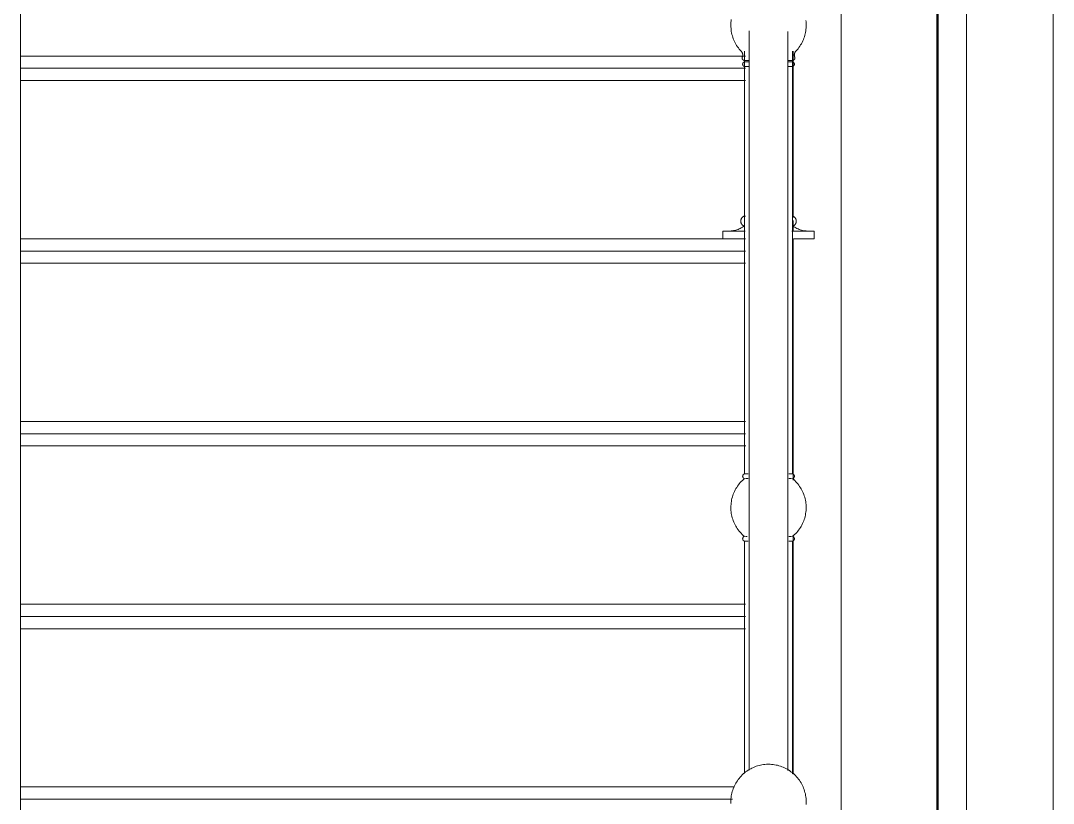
# Model space of a CAD drawing. Header units: inches. Extents: x 22 to 382261, y 22 to 371281.
# Drawn here: x 208153 to 209224, y 142133 to 142945 of the extents above; entities that cross this region are included whole.
import ezdxf

# ---------------------------------------------------------------- set-up
doc = ezdxf.new("R2010")
doc.units = ezdxf.units.IN
doc.header["$MEASUREMENT"] = 0
for name, color, linetype, lineweight in [('A-FLOR-HRAL', 11, 'Continuous', 9), ('A-WALL', 113, 'Continuous', 9), ('I-WALL', 2, 'Continuous', 9), ('Q-CASE', 31, 'Continuous', 9), ('S-STRS', 31, 'Continuous', 9)]:
    doc.layers.add(name, color=color, linetype=linetype, lineweight=lineweight)

# ---------------------------------------------------------------- blocks, each defined once
blk = doc.blocks.new('Walls 1 - Walls 1-356110-Right Side Elevation')
at = {"layer": 'A-WALL'}
blk.add_line((-11518.8, 700), (-11518.8, 3204.7), dxfattribs=at)
blk = doc.blocks.new('Railing - 950mm High Post-464051-Right Side Elevation')
at = {"layer": 'A-FLOR-HRAL'}
for p, q in [((-11619.2, 3204.7), (-11619.2, 3024.5)), ((-11569.2, 3024.5), (-11569.2, 3204.7)), ((-11619.2, 3024.5), (-11614.9, 3024.5)), ((-11573.5, 3024.5), (-11569.2, 3024.5)), ((-11618, 3019.7), (-11614.9, 3019.7)), ((-11573.5, 3019.7), (-11570.4, 3019.7)), ((-11618, 2959.7), (-11614.9, 2959.7)), ((-11573.5, 2959.7), (-11570.4, 2959.7)), ((-11619.2, 2954.9), (-11619.2, 2713.9)), ((-11619.2, 2954.9), (-11615, 2954.9)), ((-11573.4, 2954.9), (-11569.2, 2954.9)), ((-11569.2, 2713.7), (-11569.2, 2954.9)), ((-11619.2, 2657.5), (-11619.2, 2486.6)), ((-11569.2, 2486.6), (-11569.2, 2657.5)), ((-11619.2, 2486.6), (-11618, 2486.6)), ((-11641.7, 2471), (-11641.7, 2463.2)), ((-11641.7, 2471), (-11618.5, 2471)), ((-11569.9, 2471), (-11546.7, 2471)), ((-11546.7, 2463.2), (-11546.7, 2471)), ((-11568.2, 2463.2), (-11546.7, 2463.2))]:
    blk.add_line(p, q, dxfattribs=at)
at = {"layer": 'A-FLOR-HRAL', "flags": 128}
for points in [[(-11619.2, 3019.7), (-11619.3, 3019.7), (-11619.4, 3019.8), (-11619.5, 3019.8), (-11619.6, 3019.8), (-11619.7, 3019.9), (-11619.8, 3019.9), (-11619.9, 3020), (-11620, 3020), (-11620, 3020.1), (-11620.1, 3020.1), (-11620.2, 3020.2), (-11620.3, 3020.3), (-11620.3, 3020.4), (-11620.4, 3020.4), (-11620.5, 3020.5), (-11620.5, 3020.6), (-11620.6, 3020.7), (-11620.7, 3020.7), (-11620.7, 3020.8), (-11620.8, 3020.9), (-11620.8, 3021), (-11620.8, 3021.1), (-11620.9, 3021.2), (-11620.9, 3021.3), (-11621, 3021.4), (-11621, 3021.5), (-11621, 3021.6), (-11621, 3021.7), (-11621, 3021.8), (-11621, 3021.9), (-11621.1, 3022), (-11621.1, 3022.1), (-11621.1, 3022.2), (-11621.1, 3022.3), (-11621, 3022.4), (-11621, 3022.5), (-11621, 3022.6), (-11621, 3022.7), (-11621, 3022.8), (-11620.9, 3022.9), (-11620.9, 3022.9), (-11620.9, 3023), (-11620.8, 3023.1), (-11620.8, 3023.2), (-11620.7, 3023.3), (-11620.7, 3023.4), (-11620.6, 3023.5), (-11620.6, 3023.6), (-11620.5, 3023.6), (-11620.5, 3023.7), (-11620.4, 3023.8), (-11620.3, 3023.9), (-11620.3, 3023.9), (-11620.2, 3024), (-11620.1, 3024.1), (-11620, 3024.1), (-11619.9, 3024.2), (-11619.9, 3024.2), (-11619.8, 3024.3), (-11619.7, 3024.3), (-11619.6, 3024.4), (-11619.5, 3024.4), (-11619.4, 3024.4), (-11619.3, 3024.5), (-11619.2, 3024.5)], [(-11569.2, 3024.5), (-11569.1, 3024.5), (-11569, 3024.4), (-11568.9, 3024.4), (-11568.8, 3024.4), (-11568.7, 3024.3), (-11568.6, 3024.3), (-11568.5, 3024.2), (-11568.4, 3024.2), (-11568.4, 3024.1), (-11568.3, 3024), (-11568.2, 3024), (-11568.1, 3023.9), (-11568.1, 3023.8), (-11568, 3023.8), (-11567.9, 3023.7), (-11567.9, 3023.6), (-11567.8, 3023.5), (-11567.7, 3023.5), (-11567.7, 3023.4), (-11567.6, 3023.3), (-11567.6, 3023.2), (-11567.6, 3023.1), (-11567.5, 3023), (-11567.5, 3022.9), (-11567.5, 3022.8), (-11567.4, 3022.7), (-11567.4, 3022.6), (-11567.4, 3022.5), (-11567.4, 3022.4), (-11567.4, 3022.3), (-11567.3, 3022.2), (-11567.3, 3022.1), (-11567.3, 3022), (-11567.4, 3021.9), (-11567.4, 3021.8), (-11567.4, 3021.7), (-11567.4, 3021.6), (-11567.4, 3021.5), (-11567.4, 3021.4), (-11567.5, 3021.3), (-11567.5, 3021.2), (-11567.5, 3021.2), (-11567.6, 3021.1), (-11567.6, 3021), (-11567.7, 3020.9), (-11567.7, 3020.8), (-11567.8, 3020.7), (-11567.8, 3020.6), (-11567.9, 3020.5), (-11567.9, 3020.5), (-11568, 3020.4), (-11568.1, 3020.3), (-11568.2, 3020.3), (-11568.2, 3020.2), (-11568.3, 3020.1), (-11568.4, 3020.1), (-11568.5, 3020), (-11568.6, 3020), (-11568.6, 3019.9), (-11568.7, 3019.9), (-11568.8, 3019.8), (-11568.9, 3019.8), (-11569, 3019.7), (-11569.1, 3019.7), (-11569.2, 3019.7)], [(-11619.2, 2959.7), (-11620.4, 2960.8), (-11621.6, 2961.8), (-11622.7, 2963), (-11623.7, 2964.1), (-11624.7, 2965.3), (-11625.7, 2966.5), (-11626.6, 2967.8), (-11627.4, 2969.1), (-11628.2, 2970.5), (-11628.9, 2971.8), (-11629.6, 2973.3), (-11630.3, 2974.7), (-11630.8, 2976.1), (-11631.3, 2977.6), (-11631.8, 2979.1), (-11632.2, 2980.6), (-11632.5, 2982.1), (-11632.8, 2983.7), (-11633, 2985.2), (-11633.2, 2986.8), (-11633.3, 2988.3), (-11633.3, 2989.9), (-11633.2, 2991.5), (-11633.1, 2993), (-11633, 2994.6), (-11632.7, 2996.1), (-11632.5, 2997.6), (-11632.1, 2999.2), (-11631.7, 3000.7), (-11631.2, 3002.2), (-11630.7, 3003.6), (-11630.1, 3005.1), (-11629.5, 3006.5), (-11628.8, 3007.9), (-11628, 3009.3), (-11627.2, 3010.6), (-11626.4, 3011.9), (-11625.4, 3013.2), (-11624.5, 3014.4), (-11623.5, 3015.6), (-11622.4, 3016.7), (-11621.3, 3017.8), (-11620.2, 3018.9), (-11619.2, 3019.7)], [(-11569.2, 3019.7), (-11568, 3018.7), (-11566.8, 3017.6), (-11565.8, 3016.5), (-11564.7, 3015.3), (-11563.7, 3014.1), (-11562.8, 3012.9), (-11561.9, 3011.6), (-11561, 3010.3), (-11560.2, 3009), (-11559.5, 3007.6), (-11558.8, 3006.2), (-11558.1, 3004.8), (-11557.6, 3003.3), (-11557.1, 3001.8), (-11556.6, 3000.3), (-11556.2, 2998.8), (-11555.9, 2997.3), (-11555.6, 2995.8), (-11555.4, 2994.2), (-11555.2, 2992.7), (-11555.2, 2991.1), (-11555.1, 2989.5), (-11555.2, 2988), (-11555.3, 2986.4), (-11555.4, 2984.9), (-11555.7, 2983.3), (-11555.9, 2981.8), (-11556.3, 2980.3), (-11556.7, 2978.8), (-11557.2, 2977.3), (-11557.7, 2975.8), (-11558.3, 2974.4), (-11558.9, 2972.9), (-11559.6, 2971.5), (-11560.4, 2970.2), (-11561.2, 2968.8), (-11562, 2967.5), (-11563, 2966.3), (-11563.9, 2965), (-11564.9, 2963.9), (-11566, 2962.7), (-11567.1, 2961.6), (-11568.2, 2960.5), (-11569.2, 2959.7)], [(-11619.2, 2954.9), (-11619.3, 2955), (-11619.4, 2955), (-11619.5, 2955), (-11619.6, 2955.1), (-11619.7, 2955.1), (-11619.8, 2955.2), (-11619.9, 2955.2), (-11620, 2955.3), (-11620, 2955.3), (-11620.1, 2955.4), (-11620.2, 2955.5), (-11620.3, 2955.5), (-11620.3, 2955.6), (-11620.4, 2955.7), (-11620.5, 2955.7), (-11620.5, 2955.8), (-11620.6, 2955.9), (-11620.7, 2956), (-11620.7, 2956.1), (-11620.8, 2956.2), (-11620.8, 2956.3), (-11620.8, 2956.3), (-11620.9, 2956.4), (-11620.9, 2956.5), (-11621, 2956.6), (-11621, 2956.7), (-11621, 2956.8), (-11621, 2956.9), (-11621, 2957), (-11621, 2957.1), (-11621.1, 2957.2), (-11621.1, 2957.3), (-11621.1, 2957.4), (-11621.1, 2957.5), (-11621, 2957.6), (-11621, 2957.7), (-11621, 2957.8), (-11621, 2957.9), (-11621, 2958), (-11620.9, 2958.1), (-11620.9, 2958.2), (-11620.9, 2958.3), (-11620.8, 2958.4), (-11620.8, 2958.5), (-11620.7, 2958.6), (-11620.7, 2958.6), (-11620.6, 2958.7), (-11620.6, 2958.8), (-11620.5, 2958.9), (-11620.5, 2959), (-11620.4, 2959), (-11620.3, 2959.1), (-11620.3, 2959.2), (-11620.2, 2959.3), (-11620.1, 2959.3), (-11620, 2959.4), (-11619.9, 2959.4), (-11619.9, 2959.5), (-11619.8, 2959.5), (-11619.7, 2959.6), (-11619.6, 2959.6), (-11619.5, 2959.7), (-11619.4, 2959.7), (-11619.3, 2959.7), (-11619.2, 2959.7)], [(-11569.2, 2959.7), (-11569.1, 2959.7), (-11569, 2959.7), (-11568.9, 2959.6), (-11568.8, 2959.6), (-11568.7, 2959.6), (-11568.6, 2959.5), (-11568.5, 2959.5), (-11568.4, 2959.4), (-11568.4, 2959.4), (-11568.3, 2959.3), (-11568.2, 2959.2), (-11568.1, 2959.2), (-11568.1, 2959.1), (-11568, 2959), (-11567.9, 2958.9), (-11567.9, 2958.9), (-11567.8, 2958.8), (-11567.7, 2958.7), (-11567.7, 2958.6), (-11567.6, 2958.5), (-11567.6, 2958.4), (-11567.6, 2958.3), (-11567.5, 2958.3), (-11567.5, 2958.2), (-11567.5, 2958.1), (-11567.4, 2958), (-11567.4, 2957.9), (-11567.4, 2957.8), (-11567.4, 2957.7), (-11567.4, 2957.6), (-11567.3, 2957.5), (-11567.3, 2957.4), (-11567.3, 2957.3), (-11567.4, 2957.2), (-11567.4, 2957.1), (-11567.4, 2957), (-11567.4, 2956.9), (-11567.4, 2956.8), (-11567.4, 2956.7), (-11567.5, 2956.6), (-11567.5, 2956.5), (-11567.5, 2956.4), (-11567.6, 2956.3), (-11567.6, 2956.2), (-11567.7, 2956.1), (-11567.7, 2956), (-11567.8, 2956), (-11567.8, 2955.9), (-11567.9, 2955.8), (-11567.9, 2955.7), (-11568, 2955.6), (-11568.1, 2955.6), (-11568.2, 2955.5), (-11568.2, 2955.4), (-11568.3, 2955.4), (-11568.4, 2955.3), (-11568.5, 2955.3), (-11568.6, 2955.2), (-11568.6, 2955.2), (-11568.7, 2955.1), (-11568.8, 2955.1), (-11568.9, 2955), (-11569, 2955), (-11569.1, 2955), (-11569.2, 2954.9)], [(-11619.3, 2476.3), (-11619.5, 2476.3), (-11619.7, 2476.4), (-11619.9, 2476.5), (-11620.1, 2476.6), (-11620.3, 2476.7), (-11620.5, 2476.8), (-11620.7, 2476.9), (-11620.9, 2477.1), (-11621, 2477.2), (-11621.2, 2477.3), (-11621.4, 2477.5), (-11621.5, 2477.6), (-11621.7, 2477.8), (-11621.8, 2478), (-11621.9, 2478.1), (-11622.1, 2478.3), (-11622.2, 2478.5), (-11622.3, 2478.7), (-11622.4, 2478.9), (-11622.5, 2479.1), (-11622.6, 2479.3), (-11622.7, 2479.5), (-11622.7, 2479.7), (-11622.8, 2479.9), (-11622.9, 2480.1), (-11622.9, 2480.3), (-11622.9, 2480.5), (-11623, 2480.7), (-11623, 2480.9), (-11623, 2481.2), (-11623, 2481.4), (-11623, 2481.6), (-11623, 2481.8), (-11623, 2482), (-11623, 2482.2), (-11622.9, 2482.5), (-11622.9, 2482.7), (-11622.8, 2482.9), (-11622.7, 2483.1), (-11622.7, 2483.3), (-11622.6, 2483.5), (-11622.5, 2483.7), (-11622.4, 2483.9), (-11622.3, 2484.1), (-11622.2, 2484.3), (-11622.1, 2484.4), (-11622, 2484.6), (-11621.8, 2484.8), (-11621.7, 2485), (-11621.5, 2485.1), (-11621.4, 2485.3), (-11621.2, 2485.4), (-11621.1, 2485.6), (-11620.9, 2485.7), (-11620.7, 2485.8), (-11620.5, 2486), (-11620.4, 2486.1), (-11620.2, 2486.2), (-11620, 2486.3), (-11619.8, 2486.4), (-11619.6, 2486.5), (-11619.4, 2486.5), (-11619.2, 2486.6)], [(-11569.2, 2486.6), (-11569, 2486.5), (-11568.8, 2486.4), (-11568.6, 2486.3), (-11568.4, 2486.2), (-11568.2, 2486.1), (-11568, 2486), (-11567.8, 2485.9), (-11567.6, 2485.8), (-11567.4, 2485.7), (-11567.3, 2485.5), (-11567.1, 2485.4), (-11567, 2485.2), (-11566.8, 2485.1), (-11566.7, 2484.9), (-11566.5, 2484.7), (-11566.4, 2484.6), (-11566.3, 2484.4), (-11566.2, 2484.2), (-11566.1, 2484), (-11566, 2483.8), (-11565.9, 2483.6), (-11565.8, 2483.4), (-11565.7, 2483.2), (-11565.6, 2483), (-11565.6, 2482.8), (-11565.5, 2482.6), (-11565.5, 2482.4), (-11565.4, 2482.2), (-11565.4, 2481.9), (-11565.4, 2481.7), (-11565.4, 2481.5), (-11565.4, 2481.3), (-11565.4, 2481.1), (-11565.4, 2480.9), (-11565.4, 2480.6), (-11565.5, 2480.4), (-11565.5, 2480.2), (-11565.6, 2480), (-11565.6, 2479.8), (-11565.7, 2479.6), (-11565.8, 2479.4), (-11565.9, 2479.2), (-11565.9, 2479), (-11566, 2478.8), (-11566.2, 2478.6), (-11566.3, 2478.4), (-11566.4, 2478.3), (-11566.5, 2478.1), (-11566.7, 2477.9), (-11566.8, 2477.7), (-11567, 2477.6), (-11567.1, 2477.4), (-11567.3, 2477.3), (-11567.4, 2477.2), (-11567.6, 2477), (-11567.8, 2476.9), (-11568, 2476.8), (-11568.2, 2476.7), (-11568.3, 2476.6), (-11568.5, 2476.5), (-11568.7, 2476.4), (-11568.9, 2476.3), (-11569.1, 2476.3)], [(-11636.7, 2471), (-11635.5, 2471), (-11634.2, 2471.1), (-11633, 2471.2), (-11631.8, 2471.4), (-11630.5, 2471.6), (-11629.3, 2471.8), (-11628.1, 2472.2), (-11626.9, 2472.5), (-11625.8, 2472.9), (-11624.6, 2473.4), (-11623.5, 2473.9), (-11622.4, 2474.5), (-11621.3, 2475.1), (-11620.2, 2475.7), (-11619.3, 2476.3)], [(-11569.1, 2476.3), (-11568, 2475.6), (-11567, 2475), (-11565.9, 2474.4), (-11564.7, 2473.8), (-11563.6, 2473.3), (-11562.4, 2472.9), (-11561.3, 2472.5), (-11560.1, 2472.1), (-11558.9, 2471.8), (-11557.7, 2471.5), (-11556.4, 2471.3), (-11555.2, 2471.2), (-11554, 2471), (-11552.7, 2471), (-11551.7, 2471)]]:
    blk.add_lwpolyline(points, dxfattribs=at)
blk = doc.blocks.new('Railing - 950mm High Post-464049-Right Side Elevation')
at = {"layer": 'A-FLOR-HRAL'}
for p, q in [((-11619.2, 2648), (-11619.2, 2646.6)), ((-11619.2, 2648), (-11614.5, 2648)), ((-11619.2, 2646.6), (-11614.5, 2646.6)), ((-11573.9, 2648), (-11569.2, 2648)), ((-11573.9, 2646.6), (-11569.2, 2646.6)), ((-11569.2, 2646.6), (-11569.2, 2648)), ((-11619.2, 2641.8), (-11619.2, 2219.2)), ((-11619.2, 2641.8), (-11614.5, 2641.8)), ((-11573.9, 2641.8), (-11569.2, 2641.8)), ((-11569.2, 2219.2), (-11569.2, 2641.8)), ((-11619.2, 2219.2), (-11615.2, 2219.2)), ((-11573.2, 2219.2), (-11569.2, 2219.2)), ((-11618, 2214.4), (-11615.2, 2214.4)), ((-11573.2, 2214.4), (-11570.4, 2214.4)), ((-11618, 2154.5), (-11616.3, 2154.5)), ((-11573.2, 2154.5), (-11570.4, 2154.5)), ((-11619.2, 2149.7), (-11619.2, 1908.6)), ((-11619.2, 2149.7), (-11615.2, 2149.7)), ((-11573.2, 2149.7), (-11569.2, 2149.7)), ((-11569.2, 1908.4), (-11569.2, 2149.7))]:
    blk.add_line(p, q, dxfattribs=at)
at = {"layer": 'A-FLOR-HRAL', "flags": 128}
for points in [[(-11622.5, 2657.5), (-11623.5, 2658.6), (-11624.5, 2659.8), (-11625.5, 2661.1), (-11626.4, 2662.3), (-11627.3, 2663.6), (-11628.1, 2665), (-11628.8, 2666.3), (-11629.5, 2667.7), (-11630.1, 2669.2), (-11630.7, 2670.6), (-11631.3, 2672.1), (-11631.7, 2673.6), (-11632.1, 2675.1), (-11632.5, 2676.6), (-11632.8, 2678.1), (-11633, 2679.7), (-11633.1, 2681.2), (-11633.2, 2682.8), (-11633.3, 2684.3), (-11633.2, 2685.9), (-11633.2, 2687.5), (-11633, 2689), (-11632.8, 2690.6)], [(-11555.5, 2689.5), (-11555.3, 2688), (-11555.2, 2686.4), (-11555.1, 2684.9), (-11555.1, 2683.3), (-11555.2, 2681.8), (-11555.4, 2680.2), (-11555.6, 2678.7), (-11555.8, 2677.1), (-11556.2, 2675.6), (-11556.5, 2674.1), (-11557, 2672.6), (-11557.5, 2671.1), (-11558, 2669.6), (-11558.7, 2668.2), (-11559.3, 2666.8), (-11560.1, 2665.4), (-11560.9, 2664.1), (-11561.7, 2662.8), (-11562.6, 2661.5), (-11563.5, 2660.2), (-11564.5, 2659), (-11565.6, 2657.9), (-11566, 2657.5)], [(-11621.4, 2651.6), (-11621.3, 2651.8), (-11621.2, 2652), (-11621.2, 2652.2), (-11621.1, 2652.4), (-11621, 2652.6), (-11621, 2652.9), (-11621, 2653.1), (-11621, 2653.3), (-11620.9, 2653.5), (-11620.9, 2653.7), (-11620.9, 2653.9), (-11621, 2654.2), (-11621, 2654.4), (-11621, 2654.6), (-11621.1, 2654.8), (-11621.1, 2655), (-11621.2, 2655.2), (-11621.2, 2655.4), (-11621.3, 2655.6), (-11621.4, 2655.8), (-11621.5, 2656), (-11621.6, 2656.2), (-11621.7, 2656.4), (-11621.8, 2656.6), (-11621.9, 2656.8), (-11622, 2657), (-11622.2, 2657.1), (-11622.3, 2657.3), (-11622.4, 2657.5), (-11622.5, 2657.5)], [(-11566, 2657.5), (-11566.1, 2657.3), (-11566.2, 2657.2), (-11566.4, 2657), (-11566.5, 2656.8), (-11566.6, 2656.6), (-11566.7, 2656.4), (-11566.8, 2656.2), (-11566.9, 2656.1), (-11567, 2655.9), (-11567.1, 2655.6), (-11567.2, 2655.4), (-11567.2, 2655.2), (-11567.3, 2655), (-11567.4, 2654.8), (-11567.4, 2654.6), (-11567.4, 2654.4), (-11567.4, 2654.2), (-11567.5, 2653.9), (-11567.5, 2653.7), (-11567.5, 2653.5), (-11567.4, 2653.3), (-11567.4, 2653.1), (-11567.4, 2652.9), (-11567.4, 2652.6), (-11567.3, 2652.4), (-11567.3, 2652.2), (-11567.2, 2652), (-11567.1, 2651.8), (-11567, 2651.6), (-11567, 2651.6)], [(-11619.2, 2648), (-11619.3, 2648.1), (-11619.4, 2648.1), (-11619.5, 2648.1), (-11619.6, 2648.1), (-11619.7, 2648.1), (-11619.8, 2648.2), (-11619.9, 2648.2), (-11620, 2648.2), (-11620.1, 2648.3), (-11620.2, 2648.3), (-11620.3, 2648.4), (-11620.4, 2648.4), (-11620.5, 2648.5), (-11620.6, 2648.6), (-11620.6, 2648.6), (-11620.7, 2648.7), (-11620.8, 2648.8), (-11620.9, 2648.8), (-11620.9, 2648.9), (-11621, 2649), (-11621.1, 2649.1), (-11621.1, 2649.2), (-11621.2, 2649.2), (-11621.2, 2649.3), (-11621.3, 2649.4), (-11621.3, 2649.5), (-11621.4, 2649.6), (-11621.4, 2649.7), (-11621.4, 2649.8), (-11621.5, 2649.9), (-11621.5, 2650), (-11621.5, 2650.1), (-11621.5, 2650.2), (-11621.6, 2650.3), (-11621.6, 2650.4), (-11621.6, 2650.5), (-11621.6, 2650.6), (-11621.6, 2650.7), (-11621.6, 2650.8), (-11621.6, 2650.9), (-11621.5, 2651), (-11621.5, 2651.1), (-11621.5, 2651.2), (-11621.5, 2651.3), (-11621.4, 2651.4), (-11621.4, 2651.5), (-11621.4, 2651.6)], [(-11619.2, 2641.8), (-11619.3, 2641.8), (-11619.4, 2641.8), (-11619.5, 2641.9), (-11619.6, 2641.9), (-11619.7, 2641.9), (-11619.8, 2642), (-11619.9, 2642), (-11620, 2642.1), (-11620, 2642.1), (-11620.1, 2642.2), (-11620.2, 2642.3), (-11620.3, 2642.3), (-11620.3, 2642.4), (-11620.4, 2642.5), (-11620.5, 2642.6), (-11620.5, 2642.6), (-11620.6, 2642.7), (-11620.7, 2642.8), (-11620.7, 2642.9), (-11620.8, 2643), (-11620.8, 2643.1), (-11620.8, 2643.2), (-11620.9, 2643.2), (-11620.9, 2643.3), (-11621, 2643.4), (-11621, 2643.5), (-11621, 2643.6), (-11621, 2643.7), (-11621, 2643.8), (-11621, 2643.9), (-11621.1, 2644), (-11621.1, 2644.1), (-11621.1, 2644.2), (-11621.1, 2644.3), (-11621, 2644.4), (-11621, 2644.5), (-11621, 2644.6), (-11621, 2644.7), (-11621, 2644.8), (-11620.9, 2644.9), (-11620.9, 2645), (-11620.9, 2645.1), (-11620.8, 2645.2), (-11620.8, 2645.3), (-11620.7, 2645.4), (-11620.7, 2645.5), (-11620.6, 2645.5), (-11620.6, 2645.6), (-11620.5, 2645.7), (-11620.5, 2645.8), (-11620.4, 2645.9), (-11620.3, 2645.9), (-11620.3, 2646), (-11620.2, 2646.1), (-11620.1, 2646.1), (-11620, 2646.2), (-11619.9, 2646.2), (-11619.9, 2646.3), (-11619.8, 2646.3), (-11619.7, 2646.4), (-11619.6, 2646.4), (-11619.5, 2646.5), (-11619.4, 2646.5), (-11619.3, 2646.5), (-11619.2, 2646.6)], [(-11567, 2651.6), (-11567, 2651.5), (-11567, 2651.4), (-11566.9, 2651.3), (-11566.9, 2651.2), (-11566.9, 2651.1), (-11566.9, 2651), (-11566.9, 2650.9), (-11566.8, 2650.8), (-11566.8, 2650.7), (-11566.8, 2650.6), (-11566.8, 2650.5), (-11566.8, 2650.4), (-11566.9, 2650.3), (-11566.9, 2650.2), (-11566.9, 2650.1), (-11566.9, 2650), (-11566.9, 2649.9), (-11567, 2649.8), (-11567, 2649.7), (-11567, 2649.6), (-11567.1, 2649.5), (-11567.1, 2649.4), (-11567.2, 2649.3), (-11567.2, 2649.2), (-11567.3, 2649.1), (-11567.3, 2649.1), (-11567.4, 2649), (-11567.5, 2648.9), (-11567.5, 2648.8), (-11567.6, 2648.8), (-11567.7, 2648.7), (-11567.8, 2648.6), (-11567.8, 2648.6), (-11567.9, 2648.5), (-11568, 2648.4), (-11568.1, 2648.4), (-11568.2, 2648.3), (-11568.3, 2648.3), (-11568.4, 2648.2), (-11568.5, 2648.2), (-11568.6, 2648.2), (-11568.7, 2648.1), (-11568.8, 2648.1), (-11568.9, 2648.1), (-11569, 2648.1), (-11569.1, 2648.1), (-11569.2, 2648)], [(-11569.2, 2646.6), (-11569.1, 2646.5), (-11569, 2646.5), (-11568.9, 2646.5), (-11568.8, 2646.4), (-11568.7, 2646.4), (-11568.6, 2646.3), (-11568.5, 2646.3), (-11568.4, 2646.2), (-11568.4, 2646.2), (-11568.3, 2646.1), (-11568.2, 2646), (-11568.1, 2646), (-11568.1, 2645.9), (-11568, 2645.8), (-11567.9, 2645.8), (-11567.9, 2645.7), (-11567.8, 2645.6), (-11567.7, 2645.5), (-11567.7, 2645.4), (-11567.6, 2645.3), (-11567.6, 2645.2), (-11567.6, 2645.2), (-11567.5, 2645.1), (-11567.5, 2645), (-11567.5, 2644.9), (-11567.4, 2644.8), (-11567.4, 2644.7), (-11567.4, 2644.6), (-11567.4, 2644.5), (-11567.4, 2644.4), (-11567.3, 2644.3), (-11567.3, 2644.2), (-11567.3, 2644.1), (-11567.4, 2644), (-11567.4, 2643.9), (-11567.4, 2643.8), (-11567.4, 2643.7), (-11567.4, 2643.6), (-11567.4, 2643.5), (-11567.5, 2643.4), (-11567.5, 2643.3), (-11567.5, 2643.2), (-11567.6, 2643.1), (-11567.6, 2643), (-11567.7, 2642.9), (-11567.7, 2642.9), (-11567.8, 2642.8), (-11567.8, 2642.7), (-11567.9, 2642.6), (-11567.9, 2642.5), (-11568, 2642.5), (-11568.1, 2642.4), (-11568.2, 2642.3), (-11568.2, 2642.2), (-11568.3, 2642.2), (-11568.4, 2642.1), (-11568.5, 2642.1), (-11568.6, 2642), (-11568.6, 2642), (-11568.7, 2641.9), (-11568.8, 2641.9), (-11568.9, 2641.8), (-11569, 2641.8), (-11569.1, 2641.8), (-11569.2, 2641.8)], [(-11619.2, 2214.4), (-11619.3, 2214.5), (-11619.4, 2214.5), (-11619.5, 2214.5), (-11619.6, 2214.6), (-11619.7, 2214.6), (-11619.8, 2214.7), (-11619.9, 2214.7), (-11620, 2214.8), (-11620, 2214.8), (-11620.1, 2214.9), (-11620.2, 2214.9), (-11620.3, 2215), (-11620.3, 2215.1), (-11620.4, 2215.2), (-11620.5, 2215.2), (-11620.5, 2215.3), (-11620.6, 2215.4), (-11620.7, 2215.5), (-11620.7, 2215.6), (-11620.8, 2215.6), (-11620.8, 2215.7), (-11620.8, 2215.8), (-11620.9, 2215.9), (-11620.9, 2216), (-11621, 2216.1), (-11621, 2216.2), (-11621, 2216.3), (-11621, 2216.4), (-11621, 2216.5), (-11621, 2216.6), (-11621.1, 2216.7), (-11621.1, 2216.8), (-11621.1, 2216.9), (-11621.1, 2217), (-11621, 2217.1), (-11621, 2217.2), (-11621, 2217.3), (-11621, 2217.4), (-11621, 2217.5), (-11620.9, 2217.6), (-11620.9, 2217.7), (-11620.9, 2217.8), (-11620.8, 2217.9), (-11620.8, 2218), (-11620.7, 2218), (-11620.7, 2218.1), (-11620.6, 2218.2), (-11620.6, 2218.3), (-11620.5, 2218.4), (-11620.5, 2218.5), (-11620.4, 2218.5), (-11620.3, 2218.6), (-11620.3, 2218.7), (-11620.2, 2218.7), (-11620.1, 2218.8), (-11620, 2218.9), (-11619.9, 2218.9), (-11619.9, 2219), (-11619.8, 2219), (-11619.7, 2219.1), (-11619.6, 2219.1), (-11619.5, 2219.2), (-11619.4, 2219.2), (-11619.3, 2219.2), (-11619.2, 2219.2)], [(-11569.2, 2219.2), (-11569.1, 2219.2), (-11569, 2219.2), (-11568.9, 2219.1), (-11568.8, 2219.1), (-11568.7, 2219.1), (-11568.6, 2219), (-11568.5, 2219), (-11568.4, 2218.9), (-11568.4, 2218.8), (-11568.3, 2218.8), (-11568.2, 2218.7), (-11568.1, 2218.6), (-11568.1, 2218.6), (-11568, 2218.5), (-11567.9, 2218.4), (-11567.9, 2218.4), (-11567.8, 2218.3), (-11567.7, 2218.2), (-11567.7, 2218.1), (-11567.6, 2218), (-11567.6, 2217.9), (-11567.6, 2217.8), (-11567.5, 2217.7), (-11567.5, 2217.7), (-11567.5, 2217.6), (-11567.4, 2217.5), (-11567.4, 2217.4), (-11567.4, 2217.3), (-11567.4, 2217.2), (-11567.4, 2217.1), (-11567.3, 2217), (-11567.3, 2216.9), (-11567.3, 2216.8), (-11567.4, 2216.7), (-11567.4, 2216.6), (-11567.4, 2216.5), (-11567.4, 2216.4), (-11567.4, 2216.3), (-11567.4, 2216.2), (-11567.5, 2216.1), (-11567.5, 2216), (-11567.5, 2215.9), (-11567.6, 2215.8), (-11567.6, 2215.7), (-11567.7, 2215.6), (-11567.7, 2215.5), (-11567.8, 2215.4), (-11567.8, 2215.4), (-11567.9, 2215.3), (-11567.9, 2215.2), (-11568, 2215.1), (-11568.1, 2215.1), (-11568.2, 2215), (-11568.2, 2214.9), (-11568.3, 2214.9), (-11568.4, 2214.8), (-11568.5, 2214.7), (-11568.6, 2214.7), (-11568.6, 2214.6), (-11568.7, 2214.6), (-11568.8, 2214.6), (-11568.9, 2214.5), (-11569, 2214.5), (-11569.1, 2214.4), (-11569.2, 2214.4)], [(-11619.2, 2154.5), (-11620.4, 2155.5), (-11621.6, 2156.6), (-11622.7, 2157.7), (-11623.7, 2158.9), (-11624.7, 2160), (-11625.7, 2161.3), (-11626.6, 2162.6), (-11627.4, 2163.9), (-11628.2, 2165.2), (-11628.9, 2166.6), (-11629.6, 2168), (-11630.3, 2169.4), (-11630.8, 2170.9), (-11631.3, 2172.3), (-11631.8, 2173.8), (-11632.2, 2175.3), (-11632.5, 2176.9), (-11632.8, 2178.4), (-11633, 2180), (-11633.2, 2181.5), (-11633.3, 2183.1), (-11633.3, 2184.6), (-11633.2, 2186.2), (-11633.1, 2187.7), (-11633, 2189.3), (-11632.7, 2190.8), (-11632.5, 2192.4), (-11632.1, 2193.9), (-11631.7, 2195.4), (-11631.2, 2196.9), (-11630.7, 2198.4), (-11630.1, 2199.8), (-11629.5, 2201.2), (-11628.8, 2202.6), (-11628, 2204), (-11627.2, 2205.3), (-11626.4, 2206.6), (-11625.4, 2207.9), (-11624.5, 2209.1), (-11623.5, 2210.3), (-11622.4, 2211.5), (-11621.3, 2212.6), (-11620.2, 2213.6), (-11619.2, 2214.4)], [(-11569.2, 2214.4), (-11568, 2213.4), (-11566.8, 2212.3), (-11565.8, 2211.2), (-11564.7, 2210.1), (-11563.7, 2208.9), (-11562.8, 2207.6), (-11561.9, 2206.4), (-11561, 2205), (-11560.2, 2203.7), (-11559.5, 2202.3), (-11558.8, 2200.9), (-11558.1, 2199.5), (-11557.6, 2198), (-11557.1, 2196.6), (-11556.6, 2195.1), (-11556.2, 2193.6), (-11555.9, 2192), (-11555.6, 2190.5), (-11555.4, 2189), (-11555.2, 2187.4), (-11555.2, 2185.8), (-11555.1, 2184.3), (-11555.2, 2182.7), (-11555.3, 2181.2), (-11555.4, 2179.6), (-11555.7, 2178.1), (-11555.9, 2176.5), (-11556.3, 2175), (-11556.7, 2173.5), (-11557.2, 2172), (-11557.7, 2170.5), (-11558.3, 2169.1), (-11558.9, 2167.7), (-11559.6, 2166.3), (-11560.4, 2164.9), (-11561.2, 2163.6), (-11562, 2162.3), (-11563, 2161), (-11563.9, 2159.8), (-11564.9, 2158.6), (-11566, 2157.4), (-11567.1, 2156.3), (-11568.2, 2155.3), (-11569.2, 2154.5)], [(-11619.2, 2149.7), (-11619.3, 2149.7), (-11619.4, 2149.7), (-11619.5, 2149.8), (-11619.6, 2149.8), (-11619.7, 2149.9), (-11619.8, 2149.9), (-11619.9, 2150), (-11620, 2150), (-11620, 2150.1), (-11620.1, 2150.1), (-11620.2, 2150.2), (-11620.3, 2150.3), (-11620.3, 2150.3), (-11620.4, 2150.4), (-11620.5, 2150.5), (-11620.5, 2150.6), (-11620.6, 2150.6), (-11620.7, 2150.7), (-11620.7, 2150.8), (-11620.8, 2150.9), (-11620.8, 2151), (-11620.8, 2151.1), (-11620.9, 2151.2), (-11620.9, 2151.3), (-11621, 2151.4), (-11621, 2151.5), (-11621, 2151.6), (-11621, 2151.7), (-11621, 2151.7), (-11621, 2151.8), (-11621.1, 2151.9), (-11621.1, 2152), (-11621.1, 2152.1), (-11621.1, 2152.2), (-11621, 2152.3), (-11621, 2152.4), (-11621, 2152.5), (-11621, 2152.6), (-11621, 2152.7), (-11620.9, 2152.8), (-11620.9, 2152.9), (-11620.9, 2153), (-11620.8, 2153.1), (-11620.8, 2153.2), (-11620.7, 2153.3), (-11620.7, 2153.4), (-11620.6, 2153.5), (-11620.6, 2153.5), (-11620.5, 2153.6), (-11620.5, 2153.7), (-11620.4, 2153.8), (-11620.3, 2153.9), (-11620.3, 2153.9), (-11620.2, 2154), (-11620.1, 2154.1), (-11620, 2154.1), (-11619.9, 2154.2), (-11619.9, 2154.2), (-11619.8, 2154.3), (-11619.7, 2154.3), (-11619.6, 2154.4), (-11619.5, 2154.4), (-11619.4, 2154.4), (-11619.3, 2154.5), (-11619.2, 2154.5)], [(-11569.2, 2154.5), (-11569.1, 2154.5), (-11569, 2154.4), (-11568.9, 2154.4), (-11568.8, 2154.3), (-11568.7, 2154.3), (-11568.6, 2154.3), (-11568.5, 2154.2), (-11568.4, 2154.1), (-11568.4, 2154.1), (-11568.3, 2154), (-11568.2, 2154), (-11568.1, 2153.9), (-11568.1, 2153.8), (-11568, 2153.8), (-11567.9, 2153.7), (-11567.9, 2153.6), (-11567.8, 2153.5), (-11567.7, 2153.4), (-11567.7, 2153.4), (-11567.6, 2153.3), (-11567.6, 2153.2), (-11567.6, 2153.1), (-11567.5, 2153), (-11567.5, 2152.9), (-11567.5, 2152.8), (-11567.4, 2152.7), (-11567.4, 2152.6), (-11567.4, 2152.5), (-11567.4, 2152.4), (-11567.4, 2152.3), (-11567.3, 2152.2), (-11567.3, 2152.1), (-11567.3, 2152), (-11567.4, 2151.9), (-11567.4, 2151.8), (-11567.4, 2151.7), (-11567.4, 2151.6), (-11567.4, 2151.5), (-11567.4, 2151.4), (-11567.5, 2151.3), (-11567.5, 2151.2), (-11567.5, 2151.1), (-11567.6, 2151), (-11567.6, 2151), (-11567.7, 2150.9), (-11567.7, 2150.8), (-11567.8, 2150.7), (-11567.8, 2150.6), (-11567.9, 2150.5), (-11567.9, 2150.5), (-11568, 2150.4), (-11568.1, 2150.3), (-11568.2, 2150.2), (-11568.2, 2150.2), (-11568.3, 2150.1), (-11568.4, 2150.1), (-11568.5, 2150), (-11568.6, 2149.9), (-11568.6, 2149.9), (-11568.7, 2149.8), (-11568.8, 2149.8), (-11568.9, 2149.8), (-11569, 2149.7), (-11569.1, 2149.7), (-11569.2, 2149.7)]]:
    blk.add_lwpolyline(points, dxfattribs=at)
blk = doc.blocks.new('Railing - 950mm High Post-464047-Right Side Elevation')
at = {"layer": 'A-FLOR-HRAL', "flags": 128}
for points in [[(-11633.2, 1877.5), (-11633.3, 1879.1), (-11633.2, 1880.6), (-11633.2, 1882.2), (-11633, 1883.7), (-11632.8, 1885.3), (-11632.5, 1886.8), (-11632.2, 1888.4), (-11631.8, 1889.9), (-11631.3, 1891.4), (-11630.8, 1892.8), (-11630.2, 1894.3), (-11629.6, 1895.7), (-11628.9, 1897.1), (-11628.2, 1898.5), (-11627.4, 1899.8), (-11626.5, 1901.1), (-11625.6, 1902.4), (-11624.7, 1903.6), (-11623.7, 1904.8), (-11622.6, 1906), (-11621.5, 1907.1), (-11620.4, 1908.2), (-11619.2, 1909.2), (-11618, 1910.2), (-11616.7, 1911.1), (-11615.4, 1912), (-11614.1, 1912.8), (-11612.7, 1913.6), (-11611.4, 1914.3), (-11609.9, 1914.9), (-11608.5, 1915.5), (-11607, 1916.1), (-11605.5, 1916.6), (-11604, 1917), (-11602.5, 1917.3), (-11601, 1917.6), (-11599.5, 1917.9), (-11597.9, 1918.1), (-11596.3, 1918.2), (-11594.8, 1918.2), (-11594.2, 1918.2)], [(-11594.2, 1918.2), (-11592.6, 1918.2), (-11591, 1918.1), (-11589.5, 1917.9), (-11587.9, 1917.7), (-11586.4, 1917.4), (-11584.9, 1917.1), (-11583.4, 1916.7), (-11581.9, 1916.2), (-11580.4, 1915.7), (-11579, 1915.1), (-11577.5, 1914.5), (-11576.1, 1913.8), (-11574.8, 1913.1), (-11573.4, 1912.3), (-11572.1, 1911.4), (-11570.9, 1910.5), (-11569.6, 1909.5), (-11568.4, 1908.5), (-11567.3, 1907.5), (-11566.2, 1906.4), (-11565.1, 1905.2), (-11564.1, 1904.1), (-11563.1, 1902.8), (-11562.2, 1901.6), (-11561.3, 1900.3), (-11560.5, 1899), (-11559.7, 1897.6), (-11559, 1896.2), (-11558.4, 1894.8), (-11557.8, 1893.3), (-11557.2, 1891.9), (-11556.8, 1890.4), (-11556.4, 1888.9), (-11556, 1887.4), (-11555.7, 1885.8), (-11555.5, 1884.3), (-11555.3, 1882.7), (-11555.2, 1881.2), (-11555.1, 1879.6), (-11555.1, 1878.1), (-11555.2, 1876.5)]]:
    blk.add_lwpolyline(points, dxfattribs=at)
blk = doc.blocks.new('Railing - Railing-377356-Right Side Elevation')
at = {"layer": 'A-FLOR-HRAL'}
for p, q in [((-11614.2, 2678.6), (-11614.2, 1912.1)), ((-11574.2, 1911.8), (-11574.2, 2678.2))]:
    blk.add_line(p, q, dxfattribs=at)
for name in ['Railing - 950mm High Post-464051-Right Side Elevation', 'Railing - 950mm High Post-464049-Right Side Elevation', 'Railing - 950mm High Post-464047-Right Side Elevation']:
    blk.add_blockref(name, (0, 0))
blk = doc.blocks.new('Casework 1 - Casework 1-382926-Right Side Elevation')
at = {"layer": 'Q-CASE'}
for p, q in [((-11388.8, 3000), (-11388.8, 300)), ((-11298.8, 300), (-11298.8, 3000))]:
    blk.add_line(p, q, dxfattribs=at)
blk = doc.blocks.new('Casework 26 - Casework 23-692853-Right Side Elevation')
at = {"layer": 'Q-CASE'}
blk.add_line((-12369.9, 700), (-12369.9, 3204.7), dxfattribs=at)

msp = doc.modelspace()

# ---------------------------------------------------------------- linework, layer by layer
at = {"layer": 'I-WALL', "lineweight": 50}
msp.add_line((209104.1, 143204.4), (209104.1, 140955.4), dxfattribs=at)
at = {"layer": 'S-STRS'}
for p, q in [((208904.9, 142908), (208153, 142908)), ((208954.1, 142912.9), (208954.1, 142908)), ((208954.1, 142895.3), (208954.1, 142908)), ((208904.9, 142895.3), (208153, 142895.3)), ((208954.1, 142895.3), (208954.1, 142740.4)), ((208153, 142882.6), (208904.9, 142882.6)), ((208954.1, 142737.5), (208954.1, 142726.3)), ((208904.9, 142718.5), (208153, 142718.5)), ((208954.1, 142705.8), (208954.1, 142718.5)), ((208904.9, 142705.8), (208153, 142705.8)), ((208954.1, 142705.8), (208954.1, 142529.1)), ((208153, 142693.1), (208904.9, 142693.1)), ((208904.9, 142529.1), (208153, 142529.1)), ((208954.1, 142516.4), (208954.1, 142529.1)), ((208904.9, 142516.4), (208153, 142516.4)), ((208954.1, 142516.4), (208954.1, 142468.2)), ((208153, 142503.7), (208905.2, 142503.7)), ((208954.1, 142411.2), (208954.1, 142339.6)), ((208904.9, 142339.6), (208153, 142339.6)), ((208954.1, 142326.9), (208954.1, 142339.6)), ((208904.9, 142326.9), (208153, 142326.9)), ((208954.1, 142326.9), (208954.1, 142163.5)), ((208153, 142314.2), (208904.9, 142314.2)), ((208893.3, 142150.1), (208153, 142150.1)), ((208891.5, 142137.4), (208153, 142137.4))]:
    msp.add_line(p, q, dxfattribs=at)

# ---------------------------------------------------------------- block references
at = {"layer": 'A-FLOR-HRAL'}
msp.add_blockref('Railing - Railing-377356-Right Side Elevation', (220522.9, 140255.4), dxfattribs=at)
at = {"layer": 'A-WALL'}
msp.add_blockref('Walls 1 - Walls 1-356110-Right Side Elevation', (220522.9, 140255.4), dxfattribs=at)
at = {"layer": 'Q-CASE'}
for name in ['Casework 1 - Casework 1-382926-Right Side Elevation', 'Casework 26 - Casework 23-692853-Right Side Elevation']:
    msp.add_blockref(name, (220522.9, 140255.4), dxfattribs=at)

doc.saveas('drawing.dxf')
